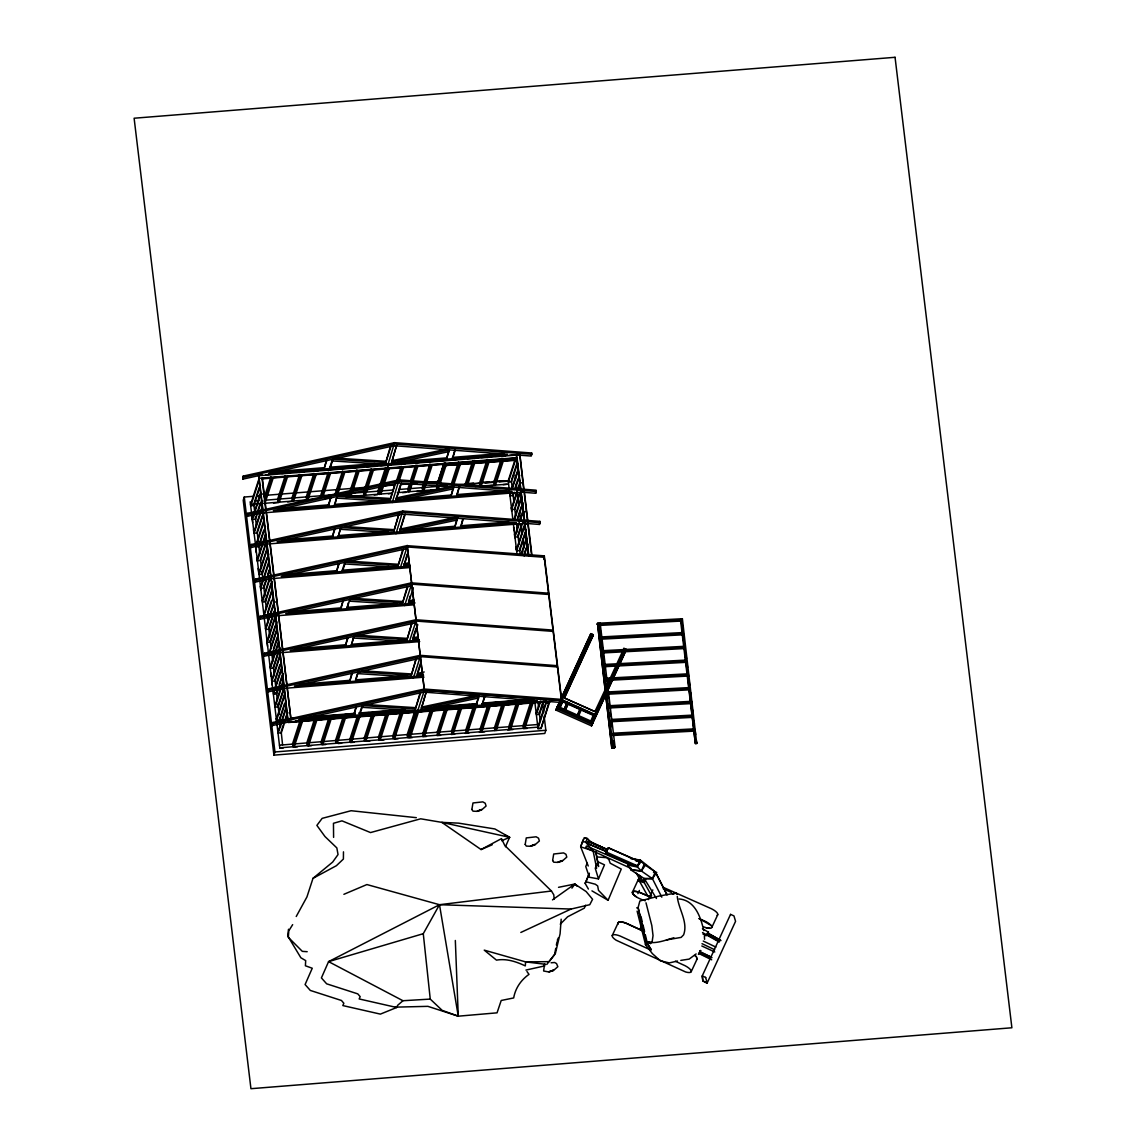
<?xml version="1.0" encoding="UTF-8"?>
<svg xmlns="http://www.w3.org/2000/svg" width="1146" height="1146" viewBox="0 0 1146 1146"><rect width="100%" height="100%" fill="white"/><g stroke="black" fill="none" stroke-linecap="round" stroke-linejoin="round"><path stroke-width="1.5" d="M343.471 851.836L343.399 859.042L336.408 865.688L313.001 878.323L306.942 896.931L296.227 916.499M288.506 929.248L287.703 935.895L300.868 957.77L305.681 960.592L305.409 965.777L312.256 968.241L305.094 984.543L310.308 990.431L341.465 1000.487L343.843 1003.266L342.826 1005.572L380.386 1014.11L396.717 1007.492L397.676 1005.286L402.962 1000.73L430.251 999.097L442.155 1010.357L458.271 1016.187L497.049 1012.835L501.203 1000.487L513.68 997.937C515.371 988.21 520.986 980.002 528.994 974.372L526.945 971.507M561.182 919.178L560.079 933.832L555.38 953.486L546.757 964.488M588.399 889.067L585.205 883.48L588.915 874.341M544.608 963.757L543.619 970.991L548.92 971.98L553.461 970.118L548.991 971.765L553.16 970.777L557.858 966.68L556.541 963.585L554.621 962.497L551.111 962.783M555.767 948.272L554.535 954.675L549.092 961.652L525.627 961.895L484.242 950.134L496.476 960.133C506.561 958.328 516.287 961.666 525.298 965.906L525.627 961.895L545.381 964.273M556.383 945.063L556.999 941.869M243.239 476.091L242.823 479.143L258.323 475.719L517.19 455.005L531.243 456.051L531.816 454.289L531.658 452.999L394.553 442.657L243.239 476.091L242.823 479.143M253.18 496.333L244.27 497.035L243.224 500.215L273.923 755.142L544.808 733.454L545.84 730.274L544.135 716.121M250.157 501.819L255.343 543.333M258.509 476.134L258.767 475.304L262.305 475.017M247.708 513.279L247.292 516.345L262.792 512.921L521.674 492.193L535.712 493.253L536.285 491.476L536.127 490.187L399.037 479.859L247.708 513.279L247.292 516.345M250.516 504.827L259.139 478.312L517.032 457.669L516.76 458.5L262.405 478.856M259.025 480.432L250.816 505.701L253.939 505.458L260.514 485.231M259.268 487.322L253.782 504.168L254.856 513.007M262.004 478.899L262.276 478.068L273.98 575.335M252.306 518.178L260.529 492.895M257.635 511.188L260.371 502.765M261.617 500.673L255.601 519.21L252.464 519.467L260.672 494.184L263.809 493.94M264.368 497.006L270.943 476.779M253.968 531.93L259.984 513.394M261.087 510.027L262.176 506.661M262.334 507.95L254.126 533.219L257.263 532.976L263.824 512.749M264.182 501.69L271.846 478.097M251.475 544.465L251.046 547.53L266.545 544.106L525.427 523.378L539.465 524.438L540.038 522.662L539.895 521.373L402.79 511.044L251.475 544.465L251.046 547.53M264.984 503.266L273.192 477.997M262.577 514.826L257.105 531.687L258.265 541.313M256.174 544.006L263.838 520.413M263.995 521.702L255.773 546.971L258.91 546.728L265.485 526.501M259.856 542.072L263.68 530.269M257.277 559.449L265.485 534.165M265.643 535.454L257.435 560.738L260.572 560.48L266.044 543.634M285.268 475.633L277.604 499.226L277.962 502.235L286.185 476.951M260.959 557.515L264.798 545.711M279.309 502.12L287.517 476.851M544.049 555.996L561.497 700.664L560.895 702.441L546.857 701.381L287.975 722.109L272.476 725.533L273.049 723.756L424.378 690.336L561.741 700.521L544.321 555.853L406.959 545.654L255.63 579.088L255.057 580.85L255.214 582.139L270.714 578.716L409.022 567.642M255.214 582.139L255.63 579.088M258.939 573.201L267.147 547.931M267.305 549.221L259.096 574.49L262.219 574.246L268.794 554.019M262.076 572.943L266.989 557.787M260.586 586.953L268.809 561.683M268.952 562.973L260.744 588.242L263.881 587.998L266.617 579.575M299.593 474.487L291.929 498.08L292.287 501.089L300.51 475.805M264.268 585.019L265.915 579.962M267.562 574.905L269.195 569.863M267.706 576.194L269.897 569.462M293.634 500.974L301.856 475.705M262.248 600.719L270.456 575.435M270.069 578.415L262.405 602.008L265.543 601.75L272.103 581.538M548.533 593.198L411.428 582.856L260.113 616.276L259.54 618.052L259.698 619.341L275.198 615.918L413.491 604.844M265.385 600.461L270.857 583.615M259.698 619.341L260.113 616.276M263.909 614.471L272.118 589.202M272.275 590.491L264.053 615.76L267.19 615.502L273.221 596.98M267.591 612.537L271.416 600.733M313.918 473.341L306.254 496.934L306.627 499.943L314.835 474.659M265.428 628.638L274.037 602.123L277.174 601.865L276.902 602.696M273.923 604.171L265.7 629.441L268.837 629.183L275.412 608.97M307.959 499.828L316.181 474.559M274.166 611.119L268.694 627.979L269.754 636.804M267.118 641.173L275.327 615.903M326.753 460.606L324.031 468.986L326.596 459.317M275.47 617.121L267.262 642.39L270.399 642.147L276.974 621.92M552.974 630.099L415.869 619.757L264.554 653.191L263.981 654.953L264.139 656.243L279.638 652.819L419.708 641.602M264.139 656.243L264.554 653.191M270.255 640.929L275.183 625.759M269.224 652.446L276.888 628.853M269.912 651.974L277.031 630.071M320.594 495.774L328.257 472.195M390.299 446.739L385.744 462.554L333.056 459.217L330.034 468.499L329.89 467.21L332.34 459.675L332.483 460.964L383.752 464.202M321.496 497.106L329.16 473.513M273.45 648.822L277.289 637.033M322.843 496.992L330.506 473.413M277.977 636.56L271.96 655.097L268.823 655.34M270.241 667.087L278.449 641.803M278.593 643.021L270.384 668.29L273.522 668.046L280.082 647.819M277.747 653.349L273.364 666.829L274.438 675.653M328.358 504.885L331.079 496.505L328.515 506.174L328.358 504.885L278.492 508.881M557.257 665.668L420.152 655.326L268.837 688.76L268.264 690.522L268.422 691.812L283.921 688.388L423.991 677.171M271.803 680.036L280.011 654.753M268.422 691.812L268.837 688.76M280.154 655.97L271.946 681.24L275.083 680.996L281.099 662.46M334.919 494.628L342.582 471.049M275.484 678.088L279.853 664.608M336.38 494.27L343.485 472.367M337.382 495.115L334.517 505.701L336.322 498.367M337.712 494.17L344.831 472.267M274.997 687.929L281.572 667.703M281.715 668.92L273.507 694.19L276.63 693.946L283.205 673.719M277.404 700.378L276.487 692.728L277.59 689.362M279.223 684.305L281.959 675.882M274.911 705.936L283.119 680.652M283.277 681.87L275.054 707.154L278.192 706.896L284.222 688.359M334.99 528.994L332.268 537.359L334.288 529.366M278.048 705.678L283.52 688.832M561.311 699.375L424.221 689.047L272.891 722.467L272.476 725.533M349.788 491.806L356.907 469.903M276.473 718.886L284.681 693.602M284.838 694.82L276.616 720.103L279.753 719.846L285.769 701.309M357.824 471.221L349.602 496.49L349.244 493.482M341.136 526.301L338.271 536.887L340.076 529.552M350.948 496.39L359.156 471.106M280.154 716.952L284.537 703.472M278.034 731.836L286.242 706.566M286.385 707.77L278.177 733.053L281.314 732.795L287.875 712.583M283.363 724.845L281.171 731.578L282.589 744.943M284.996 719.788L286.643 714.732M273.923 755.142L274.954 751.962L244.27 497.035M279.452 745.201L406.773 734.6M284.452 688.66L287.804 719.516L266.875 544.164M339.159 563.603L336.437 571.983L338.457 563.99M255.615 545.682L279.825 748.209L283.349 747.923M371.232 468.743L363.569 492.336L363.927 495.344L365.574 490.287M366.677 486.921L372.149 470.075M373.496 469.96L365.273 495.244L364.915 492.236M402.704 549.736L398.135 565.551L345.462 562.213L342.439 571.496L342.282 570.207L344.731 562.672L344.889 563.961L396.158 567.198M299.693 721.837L292.574 743.74L292.932 746.748L301.154 721.479M385.242 464.087L390.987 446.424M302.487 721.378L294.278 746.648L293.92 743.639M385.557 467.597L377.894 491.19L378.266 494.198L386.474 468.929M340.749 607.896L343.471 599.516L340.906 609.185L340.749 607.896L289.107 612.021M387.749 465.362L394.553 442.657M386.603 472.439L388.25 467.382M379.469 494.513L388.093 467.983L387.606 464.073M392.734 463.485L448.903 451.639L448.745 450.349L446.453 459.188L449.476 449.891L391.746 462.067L396.831 444.648L391.259 463.6M380.945 493.983L389.153 468.714M407.174 586.938L402.618 602.753L349.931 599.415L346.923 608.698L348.226 602.882M314.018 720.691L306.899 742.594L307.271 745.602L315.479 720.333M308.603 745.502L316.826 720.232M337.54 496.404L390.213 499.742L395.298 482.323M389.726 501.275L395.456 483.612M396.301 481.506L401.229 466.35M397.762 481.148L402.146 467.668M348.069 637.706L345.347 646.086L347.367 638.093M399.109 481.048L403.492 467.568M392.233 502.55L399.037 479.859M452.742 489.055L450.937 496.376L453.945 487.093L396.23 499.269L400.269 485.073M395.728 500.788L401.472 483.139M354.229 635.027L351.364 645.599L353.169 638.279M328.343 719.545L321.238 741.448L321.596 744.456L329.804 719.187M331.151 719.072L322.943 744.356L322.57 741.347M341.293 527.59L393.966 530.927L399.066 513.508L393.479 532.46M409.537 483.741L407.904 488.798L408.263 491.806L416.9 465.09M410.64 480.36L415.568 465.204M395.986 533.735L402.79 511.044M409.609 491.691L417.817 466.422M352.352 673.275L349.63 681.655L351.65 673.662M457.555 516.989L457.712 518.279L399.983 530.455L404.538 514.64M399.481 531.973L405.226 514.325M342.683 718.399L335.563 740.302L335.921 743.31L344.129 718.041M355.976 678.375L357.452 673.848M355.647 681.168L358.497 670.596M337.268 743.21L345.476 717.926M429.893 464.058L422.229 487.637L422.588 490.66L430.796 465.376M397.648 567.084L403.378 549.421M432.142 465.276L423.934 490.545L423.576 487.537M400.155 568.359L407.117 546.943L544.207 557.285L543.634 559.047M356.406 706.982L353.699 715.362L356.263 705.692M409.394 563.961L404.151 565.064L407.145 554.105M403.65 566.597L408.348 552.157M357.008 717.253L349.888 739.156L350.246 742.164L358.454 716.895M419.966 693.129L415.396 708.93L362.723 705.592L359.701 714.875L359.543 713.586L361.993 706.051L362.15 707.34L413.42 710.577M359.801 716.78L351.593 742.064L351.235 739.055M437.6 482.667L443.115 465.691L515.456 459.904M436.554 486.491L444.218 462.912M438.016 486.133L436.913 489.5L436.497 486.062M439.104 482.767L445.565 462.798M438.259 489.399L439.348 486.033M440.451 482.652L446.467 464.13M402.117 604.271L407.861 586.623M455.191 450.321L452.469 458.701L455.034 449.031M548.69 594.488L411.586 584.145L404.638 605.561L404.481 604.271M413.878 601.163L408.621 602.266L410.039 596.135M371.333 716.107L364.213 738.01L364.571 741.018L372.794 715.749M408.134 603.799L413.348 587.755M365.918 740.918L374.126 715.634M451.424 483.669L458.543 461.766M452.341 484.987L459.46 463.084M453.687 484.887L460.792 462.97M354.372 636.317L407.059 639.654L412.145 622.235L406.558 641.187M456.781 494.599L459.503 486.233L456.939 495.889L456.781 494.599L506.647 490.617M409.079 642.462L416.027 621.06L553.131 631.389M385.658 714.961L378.538 736.864L378.911 739.872L387.119 714.603M416.055 628.209L412.918 637.878L418.161 636.775M388.465 714.488L380.243 739.772L379.885 736.749M412.574 640.7L417.789 624.656M465.204 484.199L472.868 460.606M466.121 485.532L474.215 460.506M467.468 485.417L475.132 461.824M457.712 518.279L454.69 527.561L456.495 520.241M358.655 671.885L411.342 675.223L416.428 657.804L410.841 676.756M463.414 518.708L460.692 527.074L462.712 519.095M399.983 713.815L392.877 735.718L393.236 738.726L401.444 713.457M413.362 678.031L420.31 656.615L557.414 666.958M394.582 738.611L402.79 713.342M417.717 671.843L420.869 662.159M487.208 459.46L479.544 483.053L479.902 486.062L488.11 460.792M416.858 676.269L421.026 663.448M489.457 460.678L481.248 485.961L480.876 482.953M414.909 710.463L420.639 692.8M414.322 712.669L407.202 734.572L407.561 737.58L415.769 712.296M417.388 711.365L408.764 737.881L412.302 737.609M424.378 690.336L407.188 545.525L424.378 690.336L417.416 711.738L417.259 710.448M410.254 737.365L418.462 712.081M501.533 458.314L493.869 481.907L494.227 484.916L502.879 458.214M478.412 696.725L476.12 705.564L479.128 696.281L421.413 708.457L426.498 691.024L420.911 709.976M495.573 484.815L503.782 459.532M429.994 711.408L422.874 733.311L423.232 736.319L431.44 711.05M424.579 736.219L432.787 710.935M515.858 457.168L508.065 481.177L499.226 481.879M516.015 458.457L508.351 482.051L511.488 481.793L517.505 463.271M508.423 484.185L474.988 486.463M511.875 478.827L516.803 463.657M509.612 455.22L519.811 454.403L523.794 490.603M511.488 489.457L518.064 469.244M511.102 492.436L509.999 495.803L513.136 495.559L514.239 492.193M512.19 489.07L518.221 470.533M515.17 487.523L517.906 479.1M515.328 488.812L519.711 475.332M444.863 708.572L437.199 732.165L437.557 735.173L445.765 709.904M511.503 508.28L519.711 482.996L522.848 482.753M517.133 492.708L511.66 509.569L514.798 509.311L520.27 492.465M518.236 489.342L519.869 484.285M438.904 735.073L447.112 709.789M531.085 454.761L531.658 452.999M515.184 506.331L519.568 492.852M513.709 520.341L521.373 496.762M514.411 519.955L521.53 498.052M517.39 518.407L521.229 506.618M517.548 519.697L523.02 502.85M514.812 535.784L523.034 510.514M458.644 709.116L451.524 731.019L451.882 734.027L460.105 708.758M519.353 523.593L514.969 537.073L518.107 536.829L524.123 518.293M520.442 520.227L523.178 511.804L526.315 511.546M453.229 733.927L461.437 708.643M517.949 535.54L521.788 523.736M516.474 549.55L524.682 524.266L527.819 524.023M524.839 525.556L516.631 550.839L519.768 550.581L526.329 530.369M525.083 532.446L519.611 549.292L520.27 554.793M520.871 554.879L526.343 538.018M521.573 554.478L526.501 539.322M473.513 706.28L465.849 729.873L466.221 732.881L474.43 707.612M524.553 552.945L526.186 547.888M524.152 555.91L527.991 544.121M467.554 732.781L475.776 707.497M526.902 555.151L527.991 551.785M539.895 521.373L539.465 524.438M484.844 696.711L482.122 705.077L484.686 695.421M487.294 706.824L480.174 728.727L480.546 731.735L488.755 706.466M481.893 731.621L490.101 706.351M502.177 703.988L494.513 727.581L494.871 730.589L503.08 705.32M496.218 730.475L504.426 705.205M515.958 704.532L508.838 726.435L509.196 729.443L517.405 704.16M510.543 729.329L518.751 704.059M530.827 701.696L523.163 725.289L523.521 728.297L531.744 703.014M524.868 728.183L533.076 702.913M536.185 713.328L540.024 701.538M540.726 701.137L536.342 714.617L539.48 714.373L543.319 702.57M539.322 713.084L543.161 701.28M537.359 724.559L410.311 734.314M537.718 727.567L546.341 701.037L539.265 701.61M555.953 710.076L556.985 707.397L592.554 723.212L591.522 725.891L555.953 710.076L559.993 701.295M557.028 707.741L557.529 706.223L593.098 722.037L592.597 723.556L591.365 722.997M563.101 697.427L596.192 712.139M564.734 697.484L592.811 636.259L593.313 634.741L590.835 633.638L561.468 698.057M578.615 715.605L578.128 717.124L581.839 708.572L581.351 710.09M593.341 715.433L593.843 713.915L590.763 721.049M623.424 649.868L623.925 648.35L626.404 649.453L608.139 689.691M582.369 842.797L583.686 838.958L580.664 846.808L588.242 866.004M711.695 959.804L698.974 953.544L700.077 951.638L711.208 957.125M585.205 883.48L589.402 873.209M596.636 868.253L593.112 850.919L585.706 842.281L587.296 838.485L584.131 837.683L587.225 838.729L591.637 843.241L587.296 838.485M587.368 843.47L606.635 851.621L587.368 843.47L588.758 840.777L607.194 849.773M587.769 843.098L588.758 840.777M640.8 862.164L637.548 865.889L630.816 864.528L605.546 853.398L606.764 850.504M606.478 852.137L608.311 847.782L639.482 861.448L637.548 865.889L606.478 852.137L605.546 853.398M661.815 897.175L652.418 878.653L641.359 870.989L637.448 867.006L640.37 860.087L631.947 858.755M644.281 864.07L641.359 870.989L630.715 869.8L644.253 878.567L656.443 898.507M636.359 873.223L640.542 880.715L642.834 881.346L643.823 879.025M651.673 895.928L644.253 882.606L645.585 879.44M655.34 871.734L652.418 878.653L644.253 878.567L652.418 878.653L656.744 872.364L653.492 872.307M587.167 863.253L585.764 866.534L589.388 877.249L598.484 878.896L604.486 864.843L597.997 861.849L595.261 868.253L598.484 878.896M505.472 846.736L509.612 837.311L494.9 828.959L458.601 823.143L441.826 822.37L420.668 818.803L370.53 832.569L341.981 820.851L333.457 823.286L333.601 837.382M557.3 940.264L558.331 937.915M585.62 905.197L584.317 908.148L567.628 916.771L560.251 924.192M591.952 890.872L608.096 900.283L621.261 869.069L610.202 863.21L608.841 859.471L606.549 857.666L596.923 856.95M559.749 701.381L556.455 708.557L592.024 724.372L605.675 694.619M561.225 698.158L590.835 633.638M558.761 706.767L592.067 634.196M560.007 707.326L563.23 700.306L559.506 708.844M564.477 697.57L593.313 634.741M564.147 709.159L567.37 702.14L564.29 709.274M565.379 709.718L568.602 702.684L565.537 709.832M577.383 715.047L580.607 708.027L577.527 715.161M595.089 711.179L605.69 688.531M606.922 685.408L623.925 648.35M591.852 721.479L605.947 690.794M607.394 687.614L625.157 648.908M607.896 689.777L626.404 649.453M591.522 725.891L605.188 696.138M632.449 892.175L638.351 879.412M637.907 893.622L639.382 890.442M648.278 899.624L652.805 889.926M639.883 929.406L642.075 924.693M691.224 971.65L697.155 958.901M703.916 926.956A8.996 2.879 25.3 0 0 711.809 927.429L717.754 914.68M612.222 935.551L618.181 922.802M719.129 941.94L706.695 935.05L707.884 933.188L720.304 940.092M703.057 934.133L706.094 935.809L708.529 932.07L707.569 932.801M430.251 999.097L423.275 933.689L439.491 904.71L551.455 891.015L553.776 894.811L554.177 899.109M599.573 624.126L600.16 623.138L615.058 746.948L614.471 747.937L611.821 748.08L597.496 623.281L682.386 618.74L696.711 743.525L695.378 743.596L680.48 619.8L681.068 618.811L695.378 743.596M601.22 637.878L601.808 636.904L682.715 632.563L682.128 633.552M604.544 665.396L605.117 664.408L686.039 660.082L685.451 661.07M604.687 666.686L605.274 665.697L686.182 661.371L685.609 662.359L604.687 666.686L605.102 670.109M606.191 679.148L606.778 678.174L687.686 673.834L687.099 674.822M607.853 692.915L608.44 691.926L689.348 687.586L688.76 688.574M609.5 706.667L610.087 705.678L690.995 701.352L690.422 702.326M611.162 720.419L611.749 719.43L692.657 715.104L692.069 716.092M612.824 734.185L613.411 733.196L694.318 728.856L693.731 729.844M681.798 619.728L682.386 618.74M611.821 748.08L597.496 623.281M613.153 748.009L598.828 623.209L596.923 624.269M683.79 647.304L684.377 646.315L603.469 650.656M292.66 924.636L288.806 930.81L288.319 937.328L302.315 951.352L307.185 951.696M645.685 864.7L641.359 870.989L631.074 869.828L627.593 865.101L637.448 867.006M571.94 888.15L574.791 884.053L586.15 891.559L592.568 899.295L589.76 904.71L571.037 909.05L520.828 932.457M607.366 849.143L608.311 847.782L639.353 861.663L635.987 860.99M313.001 878.323L332.684 862.064L338.041 854.558L336.838 847.911L324.977 836.537L316.883 825.392L322.155 818.359L351.091 810.723L416.327 817.671M699.705 951.252L700.679 950.492L698.401 954.346M699.633 951.366L700.607 950.607M707.497 932.901L708.457 932.185L702.455 928.704M696.123 953.93L689.161 959.102L680.796 960.391M552.487 899.897L574.791 884.053L577.226 886.288M585.348 882.477L586.408 881.876L595.347 884.239L597.682 885.944L598.484 890.356L608.096 900.283M501.676 840.72L509.612 837.311L441.826 822.37L481.076 849.544L501.504 838.614L504.77 845.447L551.455 891.015M481.076 849.544L492.178 844.788M343.886 894.31L366.906 884.554L439.491 904.71L571.037 909.05M673.834 937.786C665.009 940.264 655.168 944.476 646.058 941.697L638.093 907.589L639.869 900.971L659.394 895.986L675.796 893.078L676.914 894.31M672.501 894.31L675.796 893.078M423.275 933.689L328.573 961.623L321.41 977.91L326.639 983.812L357.781 993.869L360.173 996.648L359.156 998.954L396.717 1007.492M677.487 961.021L669.293 962.912L660.368 960.792L652.361 953.615L645.556 944.734L637.119 911.099M525.928 970.075L544.866 965.863M243.396 477.381L394.711 443.96L531.816 454.289M247.865 514.568L399.195 481.148L536.285 491.476M398.607 482.924L273.307 510.6L512.147 491.476L398.607 482.924L398.45 481.635M251.619 545.754L402.948 512.334L540.038 522.662M255.787 580.377L407.117 546.943M406.529 548.719L281.228 576.395L410.34 566.067M260.271 617.565L411.586 584.145M264.712 654.481L416.027 621.06M268.995 690.05L420.31 656.615M419.737 658.391L294.436 686.067L423.533 675.739M636.703 907.89L638.093 907.589L646.143 941.339L651.1 949.561L646.058 941.697L645.556 944.734L646.143 941.339L650.484 943.645L652.203 941.238L653.034 935.623L651.816 925.553L646 902.79M391.588 460.778L449.318 448.602M396.072 497.98L450.292 486.534M397.218 500.673L453.386 488.841M399.825 529.165L455.807 517.347M400.971 531.859L457.139 520.026M403.994 563.775L409.237 562.672M405.14 566.482L410.239 565.408M408.477 600.977L413.72 599.874M409.609 603.684L414.723 602.595M413.076 639.167L418.319 638.064M414.064 640.585L419.164 639.511M424.192 671.971L417.201 673.447L417.345 674.736L422.602 673.633M418.347 676.154L423.447 675.08M421.255 707.168L478.985 694.977M422.401 709.861L478.57 698.014M558.532 887.319L574.791 884.053M666.442 939.935L681.154 937.385L683.618 934.835C688.374 922.1 678.389 908.921 677.272 896.416M270.456 471.966L323.874 467.697M329.89 467.21L374.943 463.6M397.777 461.781L446.295 457.899M452.312 457.412L503.954 453.272M265.843 474.745L276.444 473.885M281.744 473.47L290.568 472.754M295.869 472.338L304.707 471.622M310.007 471.207L318.832 470.49M324.132 470.075L334.732 469.23M338.256 468.943L348.857 468.098M352.395 467.812L362.996 466.966M366.519 466.68L377.12 465.835M380.658 465.548L391.259 464.703M396.559 464.273L405.383 463.571M408.921 463.285L419.522 462.44M424.822 462.01L433.646 461.308M438.947 460.878L447.785 460.176M451.309 459.89L461.91 459.045M467.21 458.615L477.81 457.77M481.349 457.483L491.949 456.638M495.473 456.352L506.074 455.506M262.534 478.441L516.903 458.085M515.514 460.334L443.115 465.691M256.733 496.046L260.3 495.76M265.643 495.33L369.012 487.05M383.265 485.918L393.966 485.059M401.086 484.486L417.13 483.197M426.04 482.48L438.517 481.492M438.259 485.918L445.321 485.36M466.494 483.669L473.556 483.096M482.38 482.394L489.428 481.836M492.966 481.549L503.552 480.704M255.587 500.988L259.125 500.702M264.425 500.272L333.314 494.757M345.677 493.768L363.339 492.365M366.878 492.078L379.24 491.09M381.002 490.946L393.379 489.958M398.679 489.528L447.141 485.646M455.206 485.002L508.896 480.704M456.824 485.274L465.663 484.572M470.963 484.142L479.802 483.44M485.087 483.01L493.926 482.308M250.659 504.412L261.259 503.567M263.637 503.38L312.486 499.47M324.848 498.481L330.148 498.052M346.049 496.777L391.975 493.109M397.275 492.68L441.425 489.141M273.479 502.994L278.779 502.564M287.617 501.862L291.141 501.576M301.742 500.73L307.042 500.301M360.045 496.06L363.569 495.788M374.169 494.929L377.707 494.657M388.308 493.797L391.832 493.525M402.432 492.665L405.971 492.393M416.571 491.534L421.871 491.118M430.695 490.402L434.234 490.13M488.984 485.746L492.522 485.46M503.123 484.615L506.647 484.328M334.36 504.412L386.345 500.243M403.994 498.825L450.779 495.086M282.245 540.067L332.111 536.07M338.113 535.597L388.365 531.572M404.28 530.297L454.532 526.272M460.549 525.785L508.623 521.946M282.847 574.963L336.279 570.694M342.282 570.207L389.067 566.468M346.765 607.409L397.017 603.383M414.809 603.269L285.712 613.597L411.013 585.921L410.855 584.632M295.339 648.779L345.19 644.797M351.206 644.31L403.191 640.156M419.264 640.17L290.153 650.498L415.454 622.822L415.296 621.533M299.622 684.348L349.473 680.366M355.489 679.879L407.475 675.725M419.923 674.722L423.39 674.45M273.35 692.986L276.487 692.728M288.076 718.685L293.376 718.255M311.039 716.837L355.203 713.313M358.727 713.027L404.653 709.345M436.454 706.796L477.08 703.544M482.38 703.128L524.782 699.733M289.709 718.957L293.233 718.671M316.196 716.837L326.796 715.978M330.334 715.706L340.935 714.846M344.459 714.574L355.059 713.729M360.36 713.299L369.198 712.597M372.722 712.311L383.323 711.465M388.623 711.036L397.461 710.334M436.325 707.211L439.849 706.939M445.149 706.509L455.75 705.664M459.288 705.377L469.889 704.532M473.413 704.246L476.951 703.959M487.551 703.114L498.152 702.269M501.676 701.982L512.276 701.137M517.577 700.707L524.639 700.149M300.109 718.356L353.541 714.073M359.543 713.586L404.595 709.99M427.444 708.156L475.962 704.274M481.965 703.787L533.606 699.662M321.367 716.823L326.667 716.393M335.492 715.691L340.792 715.262M349.63 714.56L354.931 714.13M363.755 713.428L369.055 712.998M377.894 712.296L383.194 711.867M393.794 711.021L399.095 710.606M437.944 707.483L441.482 707.211M450.321 706.495L455.621 706.079M464.445 705.363L469.745 704.948M492.708 703.1L498.009 702.684M506.847 701.968L512.147 701.553M520.972 700.836L524.51 700.564M291.972 721.407L288.434 721.694L288.162 722.524L546.069 701.868M295.496 721.12L306.097 720.275M309.635 719.989L320.235 719.144M325.536 718.714L334.36 718.012M337.898 717.725L348.499 716.88M353.799 716.465L364.385 715.605M367.923 715.333L378.524 714.474M382.062 714.202L392.648 713.342M396.187 713.07L406.787 712.21M410.325 711.938L420.911 711.079M424.45 710.807L435.05 709.947M440.351 709.532L449.175 708.815M452.713 708.543L463.313 707.684M468.614 707.268L477.438 706.552M482.738 706.137L491.577 705.42M496.877 705.005L507.477 704.16M511.001 703.873L521.602 703.028M525.14 702.742L535.741 701.896M288.305 722.109L546.198 701.452M546.356 702.684L549.478 702.441M279.953 747.794L537.861 727.151M293.949 747.077L297.487 746.791M308.088 745.946L311.612 745.659M322.212 744.814L325.751 744.528M338.113 743.539L341.651 743.253M350.475 742.551L354.014 742.264M366.376 741.276L369.9 740.989M380.501 740.144L384.039 739.872M394.639 739.012L398.163 738.74M422.903 736.749L426.427 736.477M437.027 735.617L440.565 735.345M451.166 734.486L454.69 734.214M465.29 733.354L468.829 733.082M479.429 732.222L484.729 731.807M507.692 729.959L512.993 729.544M523.593 728.698L527.117 728.412M274.954 751.962L545.84 730.274M601.321 624.026L604.844 623.839M624.198 622.808L627.707 622.622M645.298 621.676L648.822 621.49M666.413 620.545L669.923 620.358M602.982 637.792L608.254 637.505M625.845 636.56L629.369 636.374M646.96 635.428L650.47 635.242M668.061 634.311L671.585 634.11M604.644 651.544L609.916 651.257M627.507 650.326L631.031 650.126M648.607 649.195L652.131 649.008M669.722 648.063L673.232 647.877M603.627 651.945L684.534 647.605L683.947 648.593L603.04 652.934M608.053 665.21L611.577 665.024M629.168 664.078L632.678 663.892M650.269 662.947L653.793 662.76M671.37 661.815L674.894 661.629M609.715 678.962L613.225 678.776M630.816 677.83L634.34 677.644M651.931 676.699L655.44 676.512M673.031 675.567L678.303 675.295M606.936 679.463L687.844 675.123L687.256 676.111L606.349 680.438M611.362 692.714L614.886 692.528M632.477 691.597L635.987 691.396M653.578 690.465L657.102 690.279M674.693 689.333L678.203 689.147M613.024 706.48L616.548 706.294M634.125 705.349L637.649 705.162M655.24 704.217L658.749 704.031M676.341 703.085L681.626 702.799M610.245 706.967L691.153 702.641L690.565 703.63L609.658 707.956M614.686 720.232L618.195 720.046M635.786 719.101L639.31 718.914M656.887 717.969L660.411 717.783M678.002 716.837L683.274 716.565M616.333 733.984L619.857 733.798M637.448 732.853L640.958 732.666M658.549 731.735L663.821 731.449M679.65 730.604L684.936 730.317M612.408 747.092L615.058 746.948M695.966 742.622L697.298 742.551M395.241 1007.148L427.888 1006.346L458.271 1016.187L455.334 940.479M643.321 899.696L645.155 900.856M710.033 928.317L706.223 927.816M334.661 458.042L385.586 461.265M340.892 495.344L390.07 498.453M336.967 498.152L388.236 501.389L388.079 500.1M344.645 526.53L393.823 529.638M340.72 529.337L391.989 532.575M345.304 560.924L397.991 564.262M351.536 598.226L402.461 601.464M349.372 601.163L400.642 604.4M357.738 635.242L406.902 638.365M353.813 638.064L405.082 641.302M362.021 670.811L411.185 673.934M358.096 673.633L409.366 676.871M362.566 704.303L415.253 707.641M650.083 941.983L646.989 941.768L645.384 934.993M424.607 690.193L561.741 700.521M630.429 858.411L640.256 860.417L644.152 864.385L655.168 871.805M644.253 882.606L639.554 881.317L647.805 896.115L650.942 896.974M593.112 850.919L580.664 846.808L582.612 841.236L585.706 842.281M679.091 898.951C695.078 900.269 700.879 917.502 703.744 930.624M607.509 849.558L588.399 841.336L607.538 849.601M628.065 863.998L586.423 846.035L585.663 847.682L631.446 868.625M699.146 918.619L705.692 921.499A8.996 2.879 25.3 0 1 711.809 927.429M643.422 900.298L638.523 898.135A8.996 2.879 25.3 0 1 632.406 892.204A8.996 2.879 25.3 0 1 640.299 892.677L650.183 896.931L640.299 892.677A8.996 2.879 24.6 0 0 632.664 891.817A8.996 2.879 24.6 0 0 636.431 896.817M591.58 635.715L592.811 636.259M564.677 698.129L594.616 711.437M561.984 699.748L595.075 714.459M561.855 700.163L594.946 714.875M561.626 700.851L594.717 715.562M561.497 701.266L593.012 715.276M662.617 887.061L711.594 908.821A8.996 2.879 24.6 0 1 717.167 915.31M699.146 918.677L710.993 925.338M593.041 843.413L602.467 847.653M663.205 888.737L671.37 892.419M642.333 930.71L626.088 923.289A8.996 2.879 25.3 0 0 618.267 923.733M650.985 950.12L620.115 936.024A8.996 2.879 25.3 0 0 612.437 935.193A8.996 2.879 25.3 0 0 616.176 940.236L685.623 971.966A8.996 2.879 25.3 0 0 691.267 971.221A8.996 2.879 25.3 0 0 685.093 965.72L675.352 961.265M642.333 930.624L626.103 923.16A8.996 2.879 24.6 0 0 618.253 923.676M701.825 945.994L714.789 951.982M703.257 941.052L715.835 947.083M702.025 943.674L714.617 949.705M699.461 953.186L710.592 958.658M710.721 957.497L699.604 952.011L711.995 957.598M504.727 834.861L509.612 837.311M402.962 1000.73L328.573 961.623L439.491 904.71L458.271 1016.187M707.411 933.546L719.831 940.451M707.168 934.692L719.602 941.582M702.512 932.572L707.068 935.093M707.884 933.188L720.977 940.565M640.37 860.087L655.412 871.963L667.087 894.897L655.283 871.905M695.035 955.535L696.338 956.824M639.497 875.358L642.834 881.346M640.958 916.342L642.161 921.427M642.978 924.822L644.582 931.598M595.762 851.793L598.556 866.534L595.848 851.607M682.443 625.028L683.088 630.329M683.503 633.867L684.148 639.182M684.792 644.482L685.208 648.02M685.852 653.335L686.483 658.635M687.127 663.935L687.557 667.473M688.187 672.788L688.617 676.326M689.262 681.626L689.677 685.165M690.537 692.241L690.966 695.78M691.597 701.08L692.026 704.618M692.671 709.933L693.301 715.233M693.946 720.533L694.361 724.071M695.006 729.386L695.651 734.686M696.281 740.001L696.711 743.525M599.988 627.664L600.418 631.202M601.063 636.503L601.693 641.817M602.123 645.356L602.767 650.656M603.398 655.956L603.827 659.494M605.747 675.424L606.162 678.962M606.807 684.262L607.237 687.801M607.867 693.101L608.512 698.415M609.156 703.716L609.572 707.254M610.216 712.554L610.646 716.092M611.491 723.169L611.921 726.707M613.626 740.86L614.471 747.937M535.554 491.963L535.712 493.253M519.811 454.403L531.945 555.223M524.352 493.725L531.672 556.054M521.516 490.903L521.674 492.193M516.674 454.661L524.553 520.098M524.983 523.636L528.807 555.466M516.961 458.615L528.678 555.882M516.617 457.254L520.456 489.084M520.871 492.622L528.335 554.535M546.055 701.81L546.212 703.1L549.349 702.856L549.192 701.567L541.141 728.125L538.004 728.383L534.81 701.853M515.141 475.346L515.571 478.899M516.216 484.199L516.86 489.514M517.276 493.052L518.766 505.443M519.625 512.534L520.685 521.387M521.115 524.925L522.175 533.778M522.82 539.078L523.88 547.931M524.309 551.484L524.739 555.022M542.645 703.73L543.705 712.583M511.331 480.503L512.391 489.356M512.821 492.895L513.881 501.733M514.64 508.022L515.585 515.886M516.431 522.963L517.505 531.801M517.92 535.34L518.995 544.178M537.947 701.596L538.577 706.91M539.222 712.21L540.282 721.049M508.194 480.761L512.878 519.668M513.308 523.206L516.918 553.274M511.245 507.707L511.675 511.245M513.594 527.16L514.024 530.698M514.439 534.237L514.869 537.775M515.929 546.613L516.359 550.152M274.41 578.873L290.941 719.258L266.388 513.852M262.133 478.484L265.614 508.953M258.767 475.304L279.782 649.811M280.211 653.335L284.036 685.122M258.638 475.719L266.316 541.041M258.165 474.43L258.323 475.719M275.04 614.628L275.198 615.918M287.818 720.82L287.975 722.109M255.286 516.545L256.346 525.398M258.681 544.851L259.755 553.69M260.386 558.99L261.46 567.843M261.875 571.381L262.735 578.458M263.58 585.52L264.855 596.135M265.285 599.673L266.345 608.526M267.419 617.365L268.049 622.665M270.184 640.342L271.029 647.404M271.817 653.879L272.734 661.529M274.854 679.191L275.713 686.253M277.833 703.916L279.108 714.517M279.538 718.041L280.598 726.879M252.005 517.218L252.65 522.519M253.495 529.595L253.925 533.134M255.845 549.049L256.274 552.587M256.905 557.887L257.334 561.425M258.179 568.502L258.824 573.817M260.314 586.193L260.744 589.732M266.918 641.001L267.548 646.301M270.743 672.788L271.158 676.326M271.588 679.85L272.232 685.15M276.272 718.714L276.687 722.238M272.891 722.467L273.049 723.756M704.375 936.311L704.604 939.305M695.006 955.549A8.996 2.879 24.6 0 1 696.567 959.531M639.182 881.489A8.996 2.879 24.6 0 1 640.141 878.509M471.88 809.463L472.997 811.167L477.123 811.354L481.664 809.491L477.18 811.139L481.363 810.15L486.062 806.053L485.231 803.246L482.824 801.871L472.969 802.974L471.88 809.463M525.197 844.387L526.301 846.092L530.426 846.278L534.981 844.416L530.498 846.063L534.666 845.089L539.365 840.978L538.534 838.184L536.127 836.795L526.272 837.912L525.197 844.387M552.63 860.503L553.733 862.207L557.858 862.394L562.414 860.531L557.93 862.179L562.113 861.19L566.797 857.093L565.966 854.3L563.56 852.911L553.704 854.014L552.63 860.503M546.484 702.269L537.861 728.799L540.998 728.541L549.622 702.025L546.484 702.269M730.546 914.379L702.24 975.919L702.842 980.947L707.082 983.196L735.56 921.341L733.956 915.898L730.546 914.379M600.303 624.427L599.73 625.415L680.638 621.089L681.225 620.101L600.303 624.427M601.965 638.193L601.378 639.167L682.285 634.841L682.873 633.853L601.965 638.193M608.598 693.215L608.01 694.204L688.918 689.863L689.505 688.875L608.598 693.215M611.907 720.719L611.319 721.708L692.227 717.382L692.814 716.393L611.907 720.719M613.554 734.486L612.967 735.474L693.889 731.134L694.462 730.145L613.554 734.486M394.138 445.722L268.823 473.398L507.664 454.274L394.138 445.722M402.361 514.11L277.06 541.786L515.901 522.662L402.361 514.11M423.791 692.098L298.49 719.788L537.331 700.664L423.791 692.098M895.055 57.3L134.111 118.224L250.945 1088.7L1011.889 1027.776L895.055 57.3M705.65 977.438L702.24 975.919L702.87 980.89L707.182 982.982L705.65 977.438"/></g></svg>
